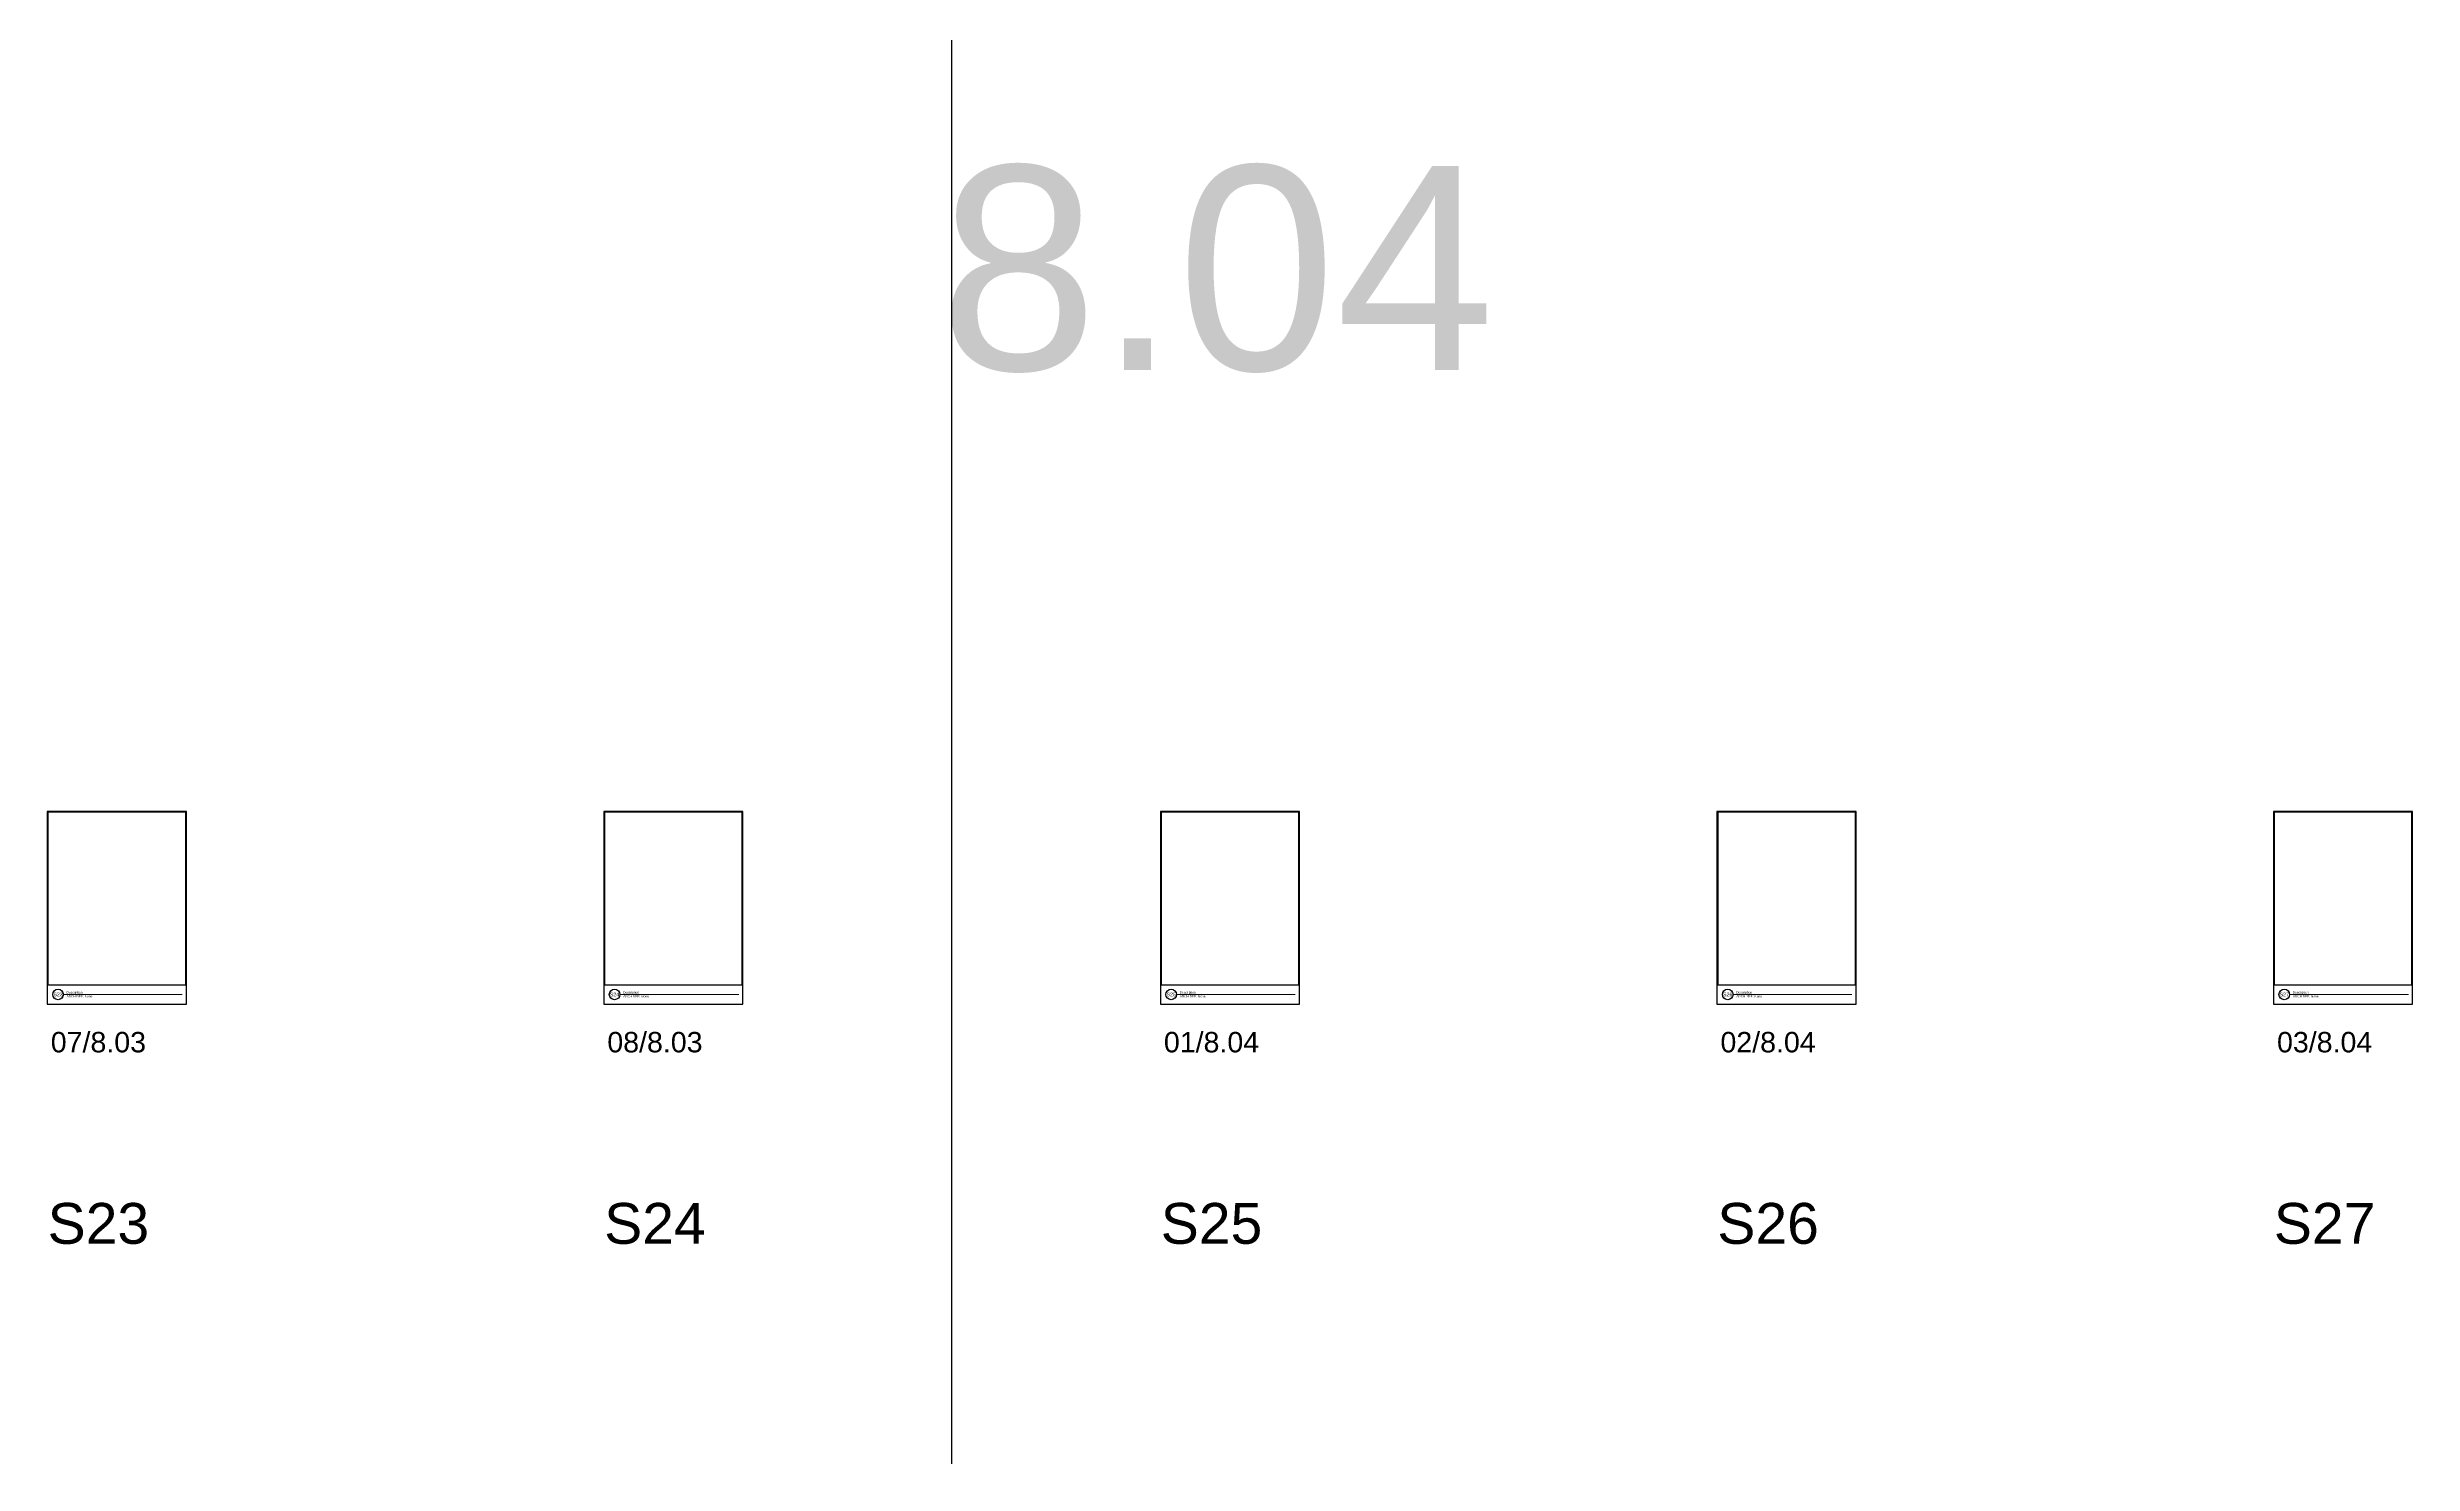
# Model space of a CAD drawing. Header units: inches. Extents: x -301 to 39679, y -468 to 370.
# Drawn here: x 2856 to 3412, y -468 to -135 of the extents above; entities that cross this region are included whole.
import ezdxf
from ezdxf.enums import TextEntityAlignment as Align

# ---------------------------------------------------------------- set-up
doc = ezdxf.new("R2010")
doc.units = ezdxf.units.IN
doc.header["$MEASUREMENT"] = 0
doc.layers.get('Defpoints').update_dxf_attribs({"color": 3})
doc.layers.add('NSE-Border', color=156, linetype='Continuous', plot=False)
doc.layers.add('NSE-Detail Border', color=7, linetype='Continuous')
doc.layers.add('NSE-Title', color=51, linetype='Continuous', lineweight=9)
doc.styles.add('004 - NSSM - Standard', font='arial.ttf', dxfattribs={"height": 0.4})
doc.styles.add('008 - NSSM - Standard', font='arial.ttf', dxfattribs={"height": 0.8})
doc.styles.add('048 - NSSM - Standard', font='arial.ttf', dxfattribs={"height": 4.8})
doc.styles.add('096 - NSSM - Standard', font='arial.ttf', dxfattribs={"height": 9.6})

# ---------------------------------------------------------------- blocks, each defined once
blk = doc.blocks.new('*U3')
blk.add_wipeout([(8.13, 1.13), (8.13, 0), (0, 0), (0, 11.31), (8.17, 11.31), (8.17, 0), (8.13, 0), (8.13, 11.27), (0.04, 11.27), (0.04, 1.13)])
at = {"layer": 'Defpoints', "ltscale": 0.0625}
blk.add_lwpolyline([(0.04, 1.13), (8.13, 1.13), (8.13, 11.27), (0.04, 11.27)], close=True, dxfattribs=at)
at = {"layer": 'Defpoints'}
blk.add_circle((0.63, 0.57), 0.312, dxfattribs=at)
at = {"layer": 'NSE-Border', "ltscale": 0.0625}
blk.add_lwpolyline([(0, 0), (8.17, 0), (8.17, 11.31), (0, 11.31)], close=True, dxfattribs=at)
at = {"layer": 'NSE-Title'}
blk.add_line((0.94, 0.57), (7.92, 0.57), dxfattribs=at)
at = {"layer": 'Defpoints', "style": '008 - NSSM - Standard'}
blk.add_attdef('DETAIL_NUMBER', text='', height=0.218, dxfattribs=at).set_placement((0.63, 0.57), align=Align.MIDDLE_CENTER)
at = {"layer": 'NSE-Title', "style": '004 - NSSM - Standard'}
blk.add_text('ARCH REF:', height=0.134, dxfattribs=at).set_placement((1.64, 0.46), align=Align.MIDDLE_CENTER)
for tag, p in [('DETAIL_DESCRIPTION', (1.13, 0.62)), ('ARCH_REF', (2.2, 0.39))]:
    blk.add_attdef(tag, p, '', height=0.134, dxfattribs=at)

msp = doc.modelspace()

# ---------------------------------------------------------------- linework, layer by layer
at = {"layer": 'Defpoints'}
msp.add_line((3068.92818, -467.75), (3068.92818, 136), dxfattribs=at)

# ---------------------------------------------------------------- block references
at = {"layer": 'NSE-Detail Border', "xscale": 4, "yscale": 4, "zscale": 4}
for p, values in [((2856.45878, -359.75), {'DETAIL_DESCRIPTION': 'Description', 'ARCH_REF': 'None', 'DETAIL_NUMBER': 'S23'}), ((2987.20918, -359.75), {'DETAIL_DESCRIPTION': 'Description', 'ARCH_REF': 'None', 'DETAIL_NUMBER': 'S24'}), ((3117.95958, -359.75), {'DETAIL_DESCRIPTION': 'Description', 'ARCH_REF': 'None', 'DETAIL_NUMBER': 'S25'}), ((3248.70998, -359.75), {'DETAIL_DESCRIPTION': 'Description', 'ARCH_REF': 'None', 'DETAIL_NUMBER': 'S26'}), ((3379.46038, -359.75), {'DETAIL_DESCRIPTION': 'Description', 'ARCH_REF': 'None', 'DETAIL_NUMBER': 'S27'})]:
    msp.add_blockref('*U3', p, dxfattribs=at).add_auto_attribs(values)

# ---------------------------------------------------------------- texts
at = {"layer": 'Defpoints'}
for s, width, gutter_width, insert, char_height, attachment_point, style in [('8.04', 78.6910982, 2, (3065.95958, -162.75), 48, 1, '048 - NSSM - Standard'), ('07/8.03', 15.7513444, 2, (2868.45878, -366.28629), 4.8, 2, '048 - NSSM - Standard'), ('08/8.03', 15.7513444, 2, (2999.20918, -366.28629), 4.8, 2, '048 - NSSM - Standard'), ('01/8.04', 15.7513444, 2, (3129.95958, -366.28629), 4.8, 2, '048 - NSSM - Standard'), ('02/8.04', 15.7513444, 2, (3260.70998, -366.28629), 4.8, 2, '048 - NSSM - Standard'), ('03/8.04', 15.7513444, 2, (3391.46038, -366.28629), 4.8, 2, '048 - NSSM - Standard'), ('S23', 16.3938227, 0.5, (2868.45878, -411.34192), 9.6, 5, '096 - NSSM - Standard'), ('S24', 16.3938227, 0.5, (2999.20918, -411.34192), 9.6, 5, '096 - NSSM - Standard'), ('S25', 16.3938227, 0.5, (3129.95958, -411.34192), 9.6, 5, '096 - NSSM - Standard'), ('S26', 16.3938227, 0.5, (3260.70998, -411.34192), 9.6, 5, '096 - NSSM - Standard'), ('S27', 16.3938227, 0.5, (3391.46038, -411.34192), 9.6, 5, '096 - NSSM - Standard')]:
    msp.add_mtext_dynamic_manual_height_columns(s, width=width, gutter_width=gutter_width, heights=[0], dxfattribs=dict(at, insert=insert, char_height=char_height, attachment_point=attachment_point, style=style))

doc.saveas('drawing.dxf')
